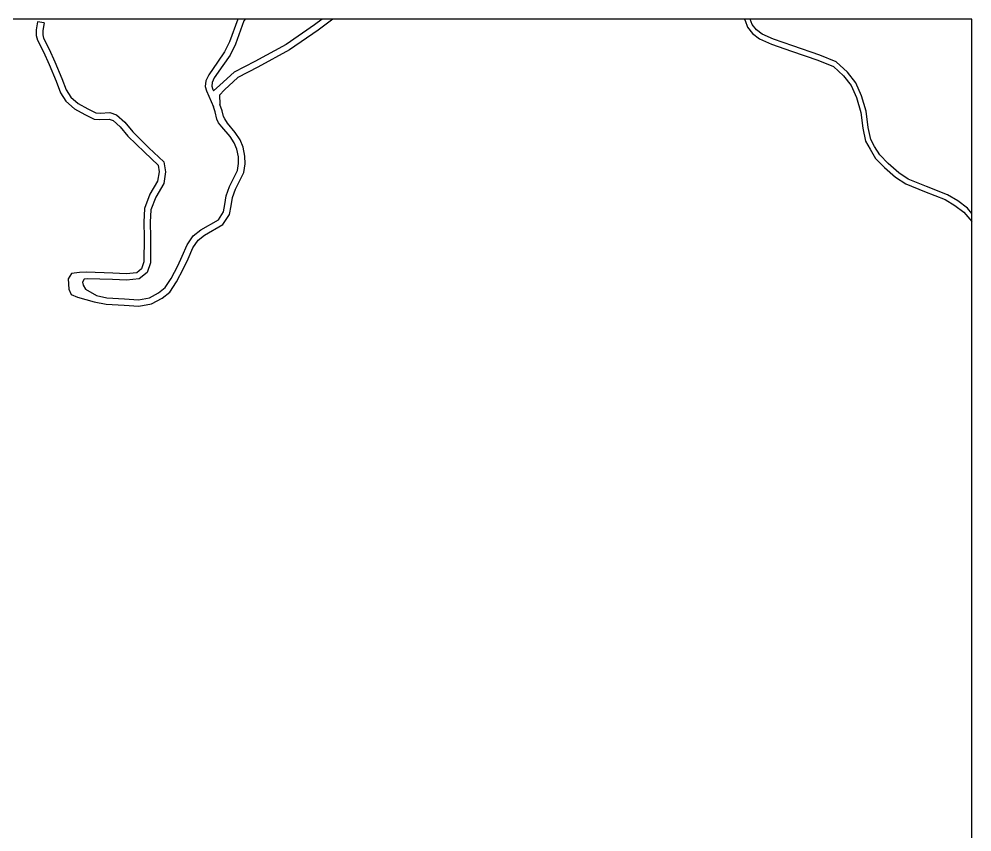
# Model space of a CAD drawing. Header units: metres. Extents: x -28000 to -24000, y -105000 to -102000.
# Drawn here: x -24445 to -24000, y -102379.6 to -102000 of the extents above; entities that cross this region are included whole.
import ezdxf

# ---------------------------------------------------------------- set-up
doc = ezdxf.new("R2010")
doc.units = ezdxf.units.M
doc.header["$LTSCALE"] = 2.5
doc.layers.add('図郭', color=7, linetype='Continuous')
doc.layers.add('道路', color=7, linetype='Continuous')

msp = doc.modelspace()

# ---------------------------------------------------------------- linework, layer by layer
at = {"layer": '図郭'}
msp.add_lwpolyline([(-24800, -102600), (-24000, -102600), (-24000, -102000), (-24800, -102000)], close=True, dxfattribs=at)
at = {"layer": '道路'}
for points in [[(-24436.31, -102001.24), (-24436.94, -102005.04), (-24436.97, -102007.6), (-24436.46, -102009.91), (-24433.57, -102015.35), (-24430.98, -102021.19), (-24427.74, -102028.94), (-24425.63, -102034.48), (-24423.15, -102038.38), (-24419.14, -102041.94), (-24414.22, -102044.63), (-24410, -102046.72), (-24407.21, -102046.98), (-24402.96, -102046.74), (-24401.01, -102047.4), (-24397.71, -102050.28), (-24394.14, -102054.7), (-24386.49, -102062.22), (-24380.11, -102068.22), (-24379.59, -102071.3), (-24380.28, -102075.73), (-24383.88, -102081.83), (-24386.47, -102088.42), (-24386.79, -102094.77), (-24386.65, -102101.99), (-24386.66, -102113.38), (-24387.8, -102116.57), (-24390.06, -102118.47), (-24394.98, -102118.9), (-24401.22, -102118.68), (-24413.49, -102118.26), (-24416.85, -102118.4), (-24420.53, -102118.79), (-24422.13, -102121.23), (-24421.81, -102126.2), (-24420.62, -102128.64), (-24417.72, -102129.86), (-24409.95, -102132.01), (-24404.36, -102133.14), (-24395.96, -102133.61), (-24389.1, -102134.06), (-24383.15, -102133.04), (-24378.21, -102130.27), (-24374.61, -102127.46), (-24371.4, -102122.74), (-24368.14, -102116.56), (-24366.08, -102111.99), (-24363.82, -102106.86), (-24361.43, -102103.3), (-24358.47, -102100.89), (-24349.78, -102095.93), (-24346.73, -102091.21), (-24345.98, -102087.17), (-24345.33, -102083.32), (-24343.9, -102079.41), (-24340.03, -102071.63), (-24339.44, -102067.62), (-24339.6, -102064.02), (-24340.38, -102059.9), (-24341.81, -102056.36), (-24344, -102052.96), (-24347.66, -102048.69), (-24348.98, -102046.62), (-24349.46, -102045.44), (-24350.1, -102042.81), (-24351.16, -102039.91)], [(-24433.35, -102001.73), (-24436.31, -102001.24)], [(-24433.35, -102001.73), (-24433.94, -102005.31), (-24433.96, -102007.29), (-24433.61, -102008.87), (-24430.87, -102014.04), (-24428.23, -102020), (-24424.96, -102027.83), (-24422.93, -102033.12), (-24420.85, -102036.41), (-24417.4, -102039.47), (-24412.83, -102041.97), (-24409.17, -102043.78), (-24407.15, -102043.97), (-24402.54, -102043.71), (-24399.49, -102044.75), (-24395.54, -102048.19), (-24391.92, -102052.68), (-24384.41, -102060.06), (-24377.32, -102066.72), (-24376.55, -102071.28), (-24377.41, -102076.75), (-24381.18, -102083.15), (-24383.5, -102089.06), (-24383.79, -102094.81), (-24383.65, -102101.96), (-24383.66, -102113.9), (-24385.25, -102118.35), (-24388.86, -102121.38), (-24394.9, -102121.9), (-24401.32, -102121.68), (-24413.27, -102121.27), (-24414.58, -102121.53), (-24415.33, -102122.86), (-24414.99, -102124.25), (-24414.03, -102126.16), (-24408.87, -102129.16), (-24403.97, -102130.15), (-24395.76, -102130.62), (-24389.26, -102131.04), (-24384.16, -102130.17), (-24379.88, -102127.77), (-24376.83, -102125.39), (-24373.98, -102121.19), (-24370.84, -102115.25), (-24368.83, -102110.8), (-24366.46, -102105.41), (-24363.67, -102101.26), (-24360.17, -102098.41), (-24351.9, -102093.68), (-24349.57, -102090.08), (-24348.94, -102086.66), (-24348.24, -102082.55), (-24346.66, -102078.22), (-24342.93, -102070.72), (-24342.45, -102067.46), (-24342.59, -102064.37), (-24343.27, -102060.75), (-24344.49, -102057.75), (-24346.4, -102054.77), (-24350.28, -102050.35), (-24351.86, -102048.45), (-24352.67, -102046.68), (-24353.43, -102043.37), (-24354.17, -102041.06)], [(-24342.83, -102000), (-24346.74, -102010.62), (-24349.05, -102015.38), (-24352.37, -102020.16), (-24356.43, -102026.04), (-24357.7, -102028.85), (-24358.03, -102031.49), (-24357.53, -102033.5), (-24356.32, -102036.03), (-24354.17, -102041.06)], [(-24339.47, -102000), (-24339.96, -102000.88), (-24343.98, -102011.79), (-24346.45, -102016.9), (-24349.79, -102021.72), (-24353.81, -102027.52), (-24354.78, -102029.68), (-24354.99, -102031.31), (-24354.69, -102032.48), (-24354.66, -102032.55), (-24354.2, -102033.52)], [(-24303.39, -102000), (-24307.03, -102002.76), (-24320.2, -102011.83), (-24334.89, -102019.87), (-24344.51, -102024.83), (-24351.22, -102030.86), (-24354.2, -102033.52)], [(-24298.42, -102000), (-24305.27, -102005.19), (-24318.63, -102014.39), (-24333.48, -102022.52), (-24342.79, -102027.32), (-24349.13, -102033.01), (-24351.33, -102035.49)], [(-24106.38, -102000), (-24105.96, -102000.68), (-24104.8, -102003.78), (-24102.41, -102006.76), (-24099.27, -102009.25), (-24093.66, -102011.76), (-24084.23, -102014.99), (-24071.97, -102019.17), (-24064.73, -102022.13), (-24059.98, -102026.52), (-24056.41, -102031.02), (-24053.93, -102036.64), (-24051.93, -102043.56), (-24050.93, -102051.02), (-24049.66, -102057.08), (-24047.59, -102060.82), (-24045.02, -102065.04), (-24040.84, -102069.25), (-24035.65, -102073.84), (-24030.9, -102077), (-24022.15, -102080.52), (-24012.52, -102084.26), (-24008.04, -102086.99), (-24003.78, -102090.22), (-24000, -102094.58)], [(-24000, -102090.77), (-24002.07, -102088.38), (-24006.63, -102084.93), (-24011.41, -102082.01), (-24021.2, -102078.21), (-24029.73, -102074.78), (-24034.13, -102071.85), (-24039.12, -102067.44), (-24043.04, -102063.48), (-24045.43, -102059.56), (-24047.29, -102056.2), (-24048.46, -102050.59), (-24049.47, -102043.04), (-24051.57, -102035.79), (-24054.25, -102029.72), (-24058.14, -102024.81), (-24063.36, -102019.99), (-24071.1, -102016.83), (-24083.63, -102012.55), (-24092.74, -102009.44), (-24097.96, -102007.1), (-24100.64, -102004.98), (-24102.6, -102002.53), (-24103.55, -102000)], [(-24351.33, -102035.49), (-24351.25, -102039.71)], [(-24351.25, -102039.71), (-24351.16, -102039.91)]]:
    msp.add_lwpolyline(points, dxfattribs=at)

doc.saveas('drawing.dxf')
